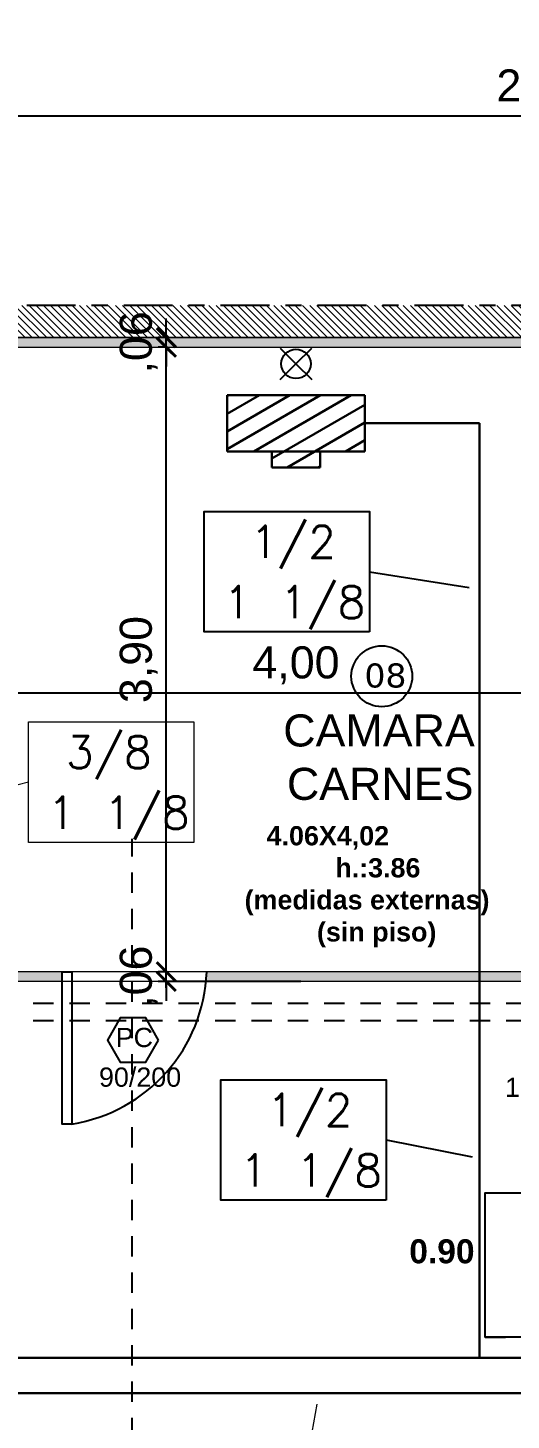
# Model space of a CAD drawing. Header units: metres. Extents: x 1093 to 1459, y -137 to 62.
# Drawn here: x 1271.3 to 1274.32, y -7.43 to 1.27 of the extents above; entities that cross this region are included whole.
import ezdxf

# ---------------------------------------------------------------- set-up
doc = ezdxf.new("R2010")
doc.units = ezdxf.units.M
doc.header["$LTSCALE"] = 0.508
doc.header["$PDMODE"] = 1
doc.header["$PDSIZE"] = -2
doc.linetypes.add('ACAD_ISO10W100', pattern=[18, 12, -3, 0, -3])
doc.linetypes.add('HIDDEN', pattern=[0.375, 0.25, -0.125])
doc.layers.get('0').update_dxf_attribs({"color": 9})
doc.layers.get('Defpoints').update_dxf_attribs({"color": 9})
for name, color, linetype in [('1-EJES', 9, 'ACAD_ISO10W100'), ('1-PROY', 9, 'HIDDEN'), ('2-Desig-Carp', 9, 'Continuous'), ('2-texto', 9, 'Continuous'), ('3-camara', 9, 'Continuous'), ('3-muros', 9, 'Continuous'), ('7-equipamiento', 9, 'Continuous'), ('8-cota equipam.', 9, 'Continuous'), ('8-cotas-100', 9, 'Continuous'), ('9-Hatch', 9, 'Continuous'), ('9-Hatch existente', 9, 'Continuous'), ('arq carpinterias', 9, 'Continuous'), ('IFA-Desagues', 212, 'Continuous'), ('IFA-MEDIA 02', 40, 'Continuous')]:
    doc.layers.add(name, color=color, linetype=linetype)
for name, color, linetype, lineweight in [('IFA-BAJA 01', 164, 'Continuous', 30), ('IFA-BAJA 02', 164, 'Continuous', 0), ('IFA-MEDIA 01', 30, 'Continuous', 30)]:
    doc.layers.add(name, color=color, linetype=linetype, lineweight=lineweight)
doc.styles.add('Helvetica (bold)', font='')
doc.styles.add('swiss', font='swissel.ttf')
doc.styles.get('Helvetica (bold)').set_extended_font_data('Helvetica', bold=True)
doc.dimstyles.new('dim-100', dxfattribs={"dimtxt": 0.2, "dimasz": 0.12, "dimexe": 0.05, "dimexo": 0, "dimgap": 0.05, "dimtad": 1, "dimzin": 4, "dimtxsty": 'swiss', "dimblk": 'ARCHTICK', "dimcen": 0.5, "dimdle": 0.1, "dimclrd": 256, "dimclre": 252, "dimclrt": 256, "dimadec": 0, "dimazin": 0, "dimtfac": 1, "dimtix": 1, "dimtmove": 2, "dimatfit": 3, "dimldrblk": 'OPEN30', "dimfxl": 0.05, "dimtolj": 1, "dimtzin": 0, "dimarcsym": 0})

# ---------------------------------------------------------------- blocks, each defined once
blk = doc.blocks.new('_ARCHTICK')
at = {"color": 0, "linetype": 'ByBlock', "const_width": 0.15}
blk.add_lwpolyline([(-0.5, -0.5), (0.5, 0.5)], dxfattribs=at)
blk = doc.blocks.new('*D24')
at = {"layer": '8-cotas-100', "linetype": 'Continuous', "lineweight": -2, "transparency": 16777216}
blk.add_line((1261.7236, 0.7172), (1287.4236, 0.7172), dxfattribs=at)
at = {"layer": '8-cotas-100', "color": 252, "linetype": 'Continuous', "lineweight": -2, "transparency": 16777216}
for p, q in [((1261.8236, -0.4671), (1261.8236, 0.7672)), ((1287.3236, -0.4671), (1287.3236, 0.7672))]:
    blk.add_line(p, q, dxfattribs=at)
at = {"layer": 'Defpoints', "color": 0, "linetype": 'Continuous', "transparency": 16777216}
for p in [(1287.3236, 0.7172), (1261.8236, -0.4671), (1287.3236, -0.4671)]:
    blk.add_point(p, dxfattribs=at)
at = {"layer": '8-cotas-100', "linetype": 'Continuous', "lineweight": -2, "transparency": 16777216, "xscale": 0.12, "yscale": 0.12, "zscale": 0.12, "rotation": 180}
blk.add_blockref('_ARCHTICK', (1261.8236, 0.7172), dxfattribs=at)
at = {"layer": '8-cotas-100', "linetype": 'Continuous', "lineweight": -2, "transparency": 16777216, "xscale": 0.12, "yscale": 0.12, "zscale": 0.12}
blk.add_blockref('_ARCHTICK', (1287.3236, 0.7172), dxfattribs=at)
at = {"layer": '8-cotas-100', "linetype": 'Continuous', "lineweight": 0, "transparency": 16777216, "insert": (1274.5736, 0.889), "char_height": 0.2, "attachment_point": 5, "style": 'swiss'}
blk.add_mtext('\\A1;25,50', dxfattribs=at)
blk = doc.blocks.new('_Open30')
at = {"color": 0, "linetype": 'ByBlock', "lineweight": -2}
for p, q in [((-1, 0.268), (0, 0)), ((0, 0), (-1, -0.268)), ((0, 0), (-1, 0))]:
    blk.add_line(p, q, dxfattribs=at)
blk = doc.blocks.new('*D97')
at = {"layer": '8-cotas-100', "linetype": 'Continuous', "lineweight": -2, "transparency": 16777216}
for p, q in [((1272.1643, -4.6271), (1272.1643, -4.5071)), ((1272.1643, -4.6871), (1272.1643, -4.6271)), ((1272.1643, -4.6871), (1272.1643, -4.8071))]:
    blk.add_line(p, q, dxfattribs=at)
at = {"layer": '8-cotas-100', "color": 252, "linetype": 'Continuous', "lineweight": -2, "transparency": 16777216}
for p, q in [((1272.1643, -4.6271), (1272.1143, -4.6271)), ((1273.0036, -4.6871), (1272.1143, -4.6871))]:
    blk.add_line(p, q, dxfattribs=at)
at = {"layer": 'Defpoints', "color": 0, "linetype": 'Continuous', "transparency": 16777216}
for p in [(1272.1643, -4.6271), (1272.1643, -4.6271), (1273.0036, -4.6871)]:
    blk.add_point(p, dxfattribs=at)
at = {"layer": '8-cotas-100', "linetype": 'Continuous', "lineweight": -2, "transparency": 16777216, "xscale": 0.12, "yscale": 0.12, "zscale": 0.12}
for p, rotation in [((1272.1643, -4.6271), 270), ((1272.1643, -4.6871), 90)]:
    blk.add_blockref('_ARCHTICK', p, dxfattribs=dict(at, rotation=rotation))
at = {"layer": '8-cotas-100', "linetype": 'Continuous', "lineweight": 0, "transparency": 16777216, "insert": (1271.9927, -4.6571), "char_height": 0.2, "attachment_point": 5, "rotation": 90, "style": 'swiss'}
blk.add_mtext('\\A1;,06', dxfattribs=at)
blk = doc.blocks.new('*D98')
at = {"layer": '8-cotas-100', "linetype": 'Continuous', "lineweight": -2, "transparency": 16777216}
blk.add_line((1272.1643, -4.7271), (1272.1643, -0.6271), dxfattribs=at)
at = {"layer": '8-cotas-100', "color": 252, "linetype": 'Continuous', "lineweight": -2, "transparency": 16777216}
for p, q in [((1272.1643, -0.7271), (1272.1143, -0.7271)), ((1272.1643, -4.6271), (1272.1143, -4.6271))]:
    blk.add_line(p, q, dxfattribs=at)
at = {"layer": 'Defpoints', "color": 0, "linetype": 'Continuous', "transparency": 16777216}
for p in [(1272.1643, -0.7271), (1272.1643, -0.7271), (1272.1643, -4.6271)]:
    blk.add_point(p, dxfattribs=at)
at = {"layer": '8-cotas-100', "linetype": 'Continuous', "lineweight": -2, "transparency": 16777216, "xscale": 0.12, "yscale": 0.12, "zscale": 0.12}
for p, rotation in [((1272.1643, -0.7271), 90), ((1272.1643, -4.6271), 270)]:
    blk.add_blockref('_ARCHTICK', p, dxfattribs=dict(at, rotation=rotation))
at = {"layer": '8-cotas-100', "linetype": 'Continuous', "lineweight": 0, "transparency": 16777216, "insert": (1271.9927, -2.6771), "char_height": 0.2, "attachment_point": 5, "rotation": 90, "style": 'swiss'}
blk.add_mtext('\\A1;3,90', dxfattribs=at)
blk = doc.blocks.new('*D99')
at = {"layer": '8-cotas-100', "linetype": 'Continuous', "lineweight": -2, "transparency": 16777216}
for p, q in [((1272.1643, -0.6671), (1272.1643, -0.5471)), ((1272.1643, -0.7271), (1272.1643, -0.6671)), ((1272.1643, -0.7271), (1272.1643, -0.8471))]:
    blk.add_line(p, q, dxfattribs=at)
at = {"layer": '8-cotas-100', "color": 252, "linetype": 'Continuous', "lineweight": -2, "transparency": 16777216}
for p, q in [((1272.1643, -0.6671), (1272.1143, -0.6671)), ((1272.1643, -0.7271), (1272.1143, -0.7271))]:
    blk.add_line(p, q, dxfattribs=at)
at = {"layer": 'Defpoints', "color": 0, "linetype": 'Continuous', "transparency": 16777216}
for p in [(1272.1643, -0.6671), (1272.1643, -0.6671), (1272.1643, -0.7271)]:
    blk.add_point(p, dxfattribs=at)
at = {"layer": '8-cotas-100', "linetype": 'Continuous', "lineweight": -2, "transparency": 16777216, "xscale": 0.12, "yscale": 0.12, "zscale": 0.12}
for p, rotation in [((1272.1643, -0.6671), 270), ((1272.1643, -0.7271), 90)]:
    blk.add_blockref('_ARCHTICK', p, dxfattribs=dict(at, rotation=rotation))
at = {"layer": '8-cotas-100', "linetype": 'Continuous', "lineweight": 0, "transparency": 16777216, "insert": (1271.9927, -0.6971), "char_height": 0.2, "attachment_point": 5, "rotation": 90, "style": 'swiss'}
blk.add_mtext('\\A1;,06', dxfattribs=at)
blk = doc.blocks.new('*D529')
at = {"layer": '8-cotas-100', "color": 252, "linetype": 'HIDDEN', "lineweight": -2, "transparency": 16777216}
for p, q in [((1270.9736, -2.8849), (1270.9736, -2.8349)), ((1274.9736, -2.8849), (1274.9736, -2.8349))]:
    blk.add_line(p, q, dxfattribs=at)
at = {"layer": '8-cotas-100', "lineweight": -2, "transparency": 16777216}
blk.add_line((1270.8736, -2.8849), (1275.0736, -2.8849), dxfattribs=at)
at = {"layer": 'Defpoints', "color": 0, "transparency": 16777216}
for p in [(1270.9736, -2.8849), (1274.9736, -2.8849), (1274.9736, -2.8849)]:
    blk.add_point(p, dxfattribs=at)
at = {"layer": '8-cotas-100', "lineweight": -2, "transparency": 16777216, "xscale": 0.12, "yscale": 0.12, "zscale": 0.12, "rotation": 180}
blk.add_blockref('_ARCHTICK', (1270.9736, -2.8849), dxfattribs=at)
at = {"layer": '8-cotas-100', "lineweight": -2, "transparency": 16777216, "xscale": 0.12, "yscale": 0.12, "zscale": 0.12}
blk.add_blockref('_ARCHTICK', (1274.9736, -2.8849), dxfattribs=at)
at = {"layer": '8-cotas-100', "transparency": 16777216, "insert": (1272.9736, -2.7133), "char_height": 0.2, "attachment_point": 5, "style": 'swiss'}
blk.add_mtext('\\A1;4,00', dxfattribs=at)
blk = doc.blocks.new('*D558')
at = {"layer": '8-cotas-100', "lineweight": -2, "transparency": 16777216}
blk.add_line((1274.9959, -6.8071), (1274.9959, -8.4071), dxfattribs=at)
at = {"layer": '8-cotas-100', "color": 252, "linetype": 'HIDDEN', "lineweight": -2, "transparency": 16777216}
for p, q in [((1274.1536, -6.9071), (1275.0459, -6.9071)), ((1274.1536, -8.3071), (1275.0459, -8.3071))]:
    blk.add_line(p, q, dxfattribs=at)
at = {"layer": 'Defpoints', "color": 0, "transparency": 16777216}
for p in [(1274.1536, -6.9071), (1274.1536, -8.3071), (1274.9959, -8.3071)]:
    blk.add_point(p, dxfattribs=at)
at = {"layer": '8-cotas-100', "lineweight": -2, "transparency": 16777216, "xscale": 0.12, "yscale": 0.12, "zscale": 0.12}
for p, rotation in [((1274.9959, -6.9071), 90), ((1274.9959, -8.3071), 270)]:
    blk.add_blockref('_ARCHTICK', p, dxfattribs=dict(at, rotation=rotation))
at = {"layer": '8-cotas-100', "transparency": 16777216, "insert": (1274.8243, -7.6071), "char_height": 0.2, "attachment_point": 5, "rotation": 90, "style": 'swiss'}
blk.add_mtext('\\A1;1,40', dxfattribs=at)

msp = doc.modelspace()

# ---------------------------------------------------------------- hatches: boundary and pattern name
at = {"layer": '9-Hatch'}
h = msp.add_hatch(color=256, dxfattribs=at)
h.dxf.hatch_style = 1
h.paths.add_polyline_path([(1278.2535, -5.7871), (1276.0238, -5.7871), (1276.0238, -5.8471), (1278.2535, -5.8471)])
h.paths.add_polyline_path([(1275.9036, -5.7871), (1274.9736, -5.787), (1274.9736, -5.847), (1275.9036, -5.8471)])
h.paths.add_polyline_path([(1275.0336, -4.6871), (1274.9736, -4.6871), (1274.9736, -4.7371), (1275.0336, -4.7371)])
h.paths.add_polyline_path([(1275.0336, -1.9563, -0.015039), (1274.9736, -1.9604), (1274.9736, -4.6271), (1272.4165, -4.6271, -0.015039), (1272.4125, -4.6871), (1275.0336, -4.6871)])
h.paths.add_polyline_path([(1271.515, -4.6271), (1270.9736, -4.6271), (1270.9736, -3.2671), (1270.9136, -3.2671), (1270.9136, -4.6871), (1271.515, -4.6871)])
h.paths.add_polyline_path([(1270.9736, -0.7271), (1270.9736, -0.6671), (1268.7736, -0.6671), (1268.7736, -3.2669), (1268.7773, -3.2669), (1269.5354, -3.267, -0.025076), (1269.5266, -3.1671), (1268.8736, -3.1671), (1268.8736, -0.7671), (1270.8736, -0.7671), (1270.8736, -3.1671), (1270.4281, -3.1671), (1270.4281, -3.2671), (1270.9736, -3.2671)])
h.paths.add_polyline_path([(1275.0336, -0.6671), (1270.9736, -0.6671), (1270.9736, -0.7271), (1274.9736, -0.7271), (1274.9736, -1.0589), (1275.0336, -1.0589)])
h.paths.add_polyline_path([(1265.3436, -2.7871), (1262.0236, -2.7871), (1262.0236, -2.8471), (1265.3436, -2.8471)], flags=17)
h.paths.add_polyline_path([(1265.3436, -2.8471), (1265.2836, -2.8471), (1265.2836, -4.8216), (1265.3436, -4.8216)], flags=17)
h.paths.add_polyline_path([(1265.3436, -0.6671), (1262.0236, -0.6671), (1262.0236, -2.7871), (1262.0836, -2.7871), (1262.0836, -0.7271), (1265.2836, -0.7271), (1265.2836, -2.7871), (1265.3436, -2.7871)])
h.paths.add_polyline_path([(1265.3436, -8.9571), (1265.2836, -8.9571), (1265.2836, -12.7571), (1262.0836, -12.7571), (1262.0836, -8.9571), (1262.0236, -8.9571), (1262.0236, -12.8171), (1265.3436, -12.8171)])
h.paths.add_polyline_path([(1265.3436, -8.8971), (1262.0236, -8.8971), (1262.0236, -8.9571), (1262.0836, -8.9571), (1265.2836, -8.9571), (1265.3436, -8.9571)])
h.paths.add_polyline_path([(1265.3436, -2.7871), (1262.0236, -2.7871), (1262.0236, -8.7621), (1262.0836, -8.7621), (1262.0836, -2.8471), (1265.2836, -2.8471), (1265.2836, -8.7621), (1265.3436, -8.7621)])
h.paths.add_polyline_path([(1265.3436, -8.7621), (1265.2836, -8.7621), (1265.2836, -8.8721), (1265.3436, -8.8721)])
h.paths.add_polyline_path([(1265.3436, -8.8721), (1265.2836, -8.8721), (1265.2836, -8.8971), (1265.3436, -8.8971)])
h.paths.add_polyline_path([(1268.7736, -7.8971), (1265.3436, -7.8971), (1265.3436, -7.9571), (1268.7736, -7.9571)])
at = {"layer": '9-Hatch existente', "linetype": 'Continuous', "lineweight": 0}
h = msp.add_hatch(dxfattribs=at)
h.set_pattern_fill('ANSI31', color=256, scale=0.01, angle=-90)
h.paths.add_polyline_path([(1287.3236, 12.1329), (1287.5236, 12.1329), (1287.5236, -0.6071), (1287.5236, -0.6671), (1262.0236, -0.6671), (1262.0854, -12.9889), (1258.7736, -12.9889), (1258.7736, -37.9171), (1258.5736, -37.9171), (1258.5736, -12.8171), (1261.8236, -12.8171), (1261.8236, -0.4671), (1287.3236, -0.4671)])
at = {"layer": 'IFA-MEDIA 01'}
h = msp.add_hatch(dxfattribs=at)
h.set_pattern_fill('LINE', color=256, scale=0.03, angle=930, style=0)
h.set_pattern_definition([(210, (1078.47776, 1659.77415), (0.047625, -0.0824889196), [])])
h.paths.add_polyline_path([(1272.8236, -1.3771), (1272.8236, -1.4771), (1273.1236, -1.4771), (1273.1236, -1.3771)])
h.paths.add_polyline_path([(1272.5436, -1.0271), (1272.5436, -1.3771), (1273.4036, -1.3771), (1273.4036, -1.0271)])

# ---------------------------------------------------------------- linework, layer by layer
at = {"layer": '1-EJES', "linetype": 'ACAD_ISO10W100', "ltscale": 0.05}
msp.add_line((1287.3236, -0.4671), (1261.8236, -0.4671), dxfattribs=at)
at = {"layer": '1-PROY'}
for p, q in [((1262.0263, -4.8216), (1275.9036, -4.8216)), ((1262.0263, -4.9316), (1275.9036, -4.9316))]:
    msp.add_line(p, q, dxfattribs=at)
msp.add_lwpolyline([(1265.0035, -18.417), (1270.1224, -18.417, 0.302322), (1271.9505, -17.5268), (1271.9505, -3.7975)], format="xyb", dxfattribs=at)
at = {"layer": '2-texto'}
msp.add_circle((1273.5089, -2.7815), 0.1901, dxfattribs=at)
at = {"layer": '3-camara', "linetype": 'Continuous', "lineweight": 0}
msp.add_lwpolyline([(1270.9136, -0.6671), (1275.0336, -0.6671), (1275.0336, -4.6871), (1270.9136, -4.6871), (1270.9136, -3.2671)], dxfattribs=at)
msp.add_lwpolyline([(1270.9736, -0.7271), (1274.9736, -0.7271), (1274.9736, -4.6271), (1270.9736, -4.6271)], close=True, dxfattribs=at)
at = {"layer": '3-camara'}
msp.add_lwpolyline([(1271.515, -4.6271), (1271.575, -4.6271), (1271.575, -5.5771), (1271.515, -5.5771)], close=True, dxfattribs=at)
msp.add_arc((1271.4173, -4.5897), 0.9999, 279.0751, 357.85647, dxfattribs=at)
at = {"layer": '3-muros', "linetype": 'Continuous', "lineweight": 0}
msp.add_line((1287.5236, -0.6671), (1262.0236, -0.6671), dxfattribs=at)
at = {"layer": '7-equipamiento'}
msp.add_lwpolyline([(1277.4536, -6.0071), (1277.1536, -6.0071), (1277.1536, -6.9071), (1277.4536, -6.9071), (1274.7536, -6.9071), (1274.1536, -6.9071), (1274.1536, -6.0071), (1274.7536, -6.0071)], close=True, dxfattribs=at)
at = {"layer": 'arq carpinterias'}
msp.add_lwpolyline([(1272.1164, -5.0529), (1272.0367, -4.9148), (1271.8773, -4.9148), (1271.7976, -5.0529), (1271.8773, -5.1909), (1272.0367, -5.1909)], close=True, dxfattribs=at)
at = {"layer": 'IFA-BAJA 01'}
msp.add_line((1280.0418, -7.2569), (1270.7148, -7.2569), dxfattribs=at)
at = {"layer": 'IFA-BAJA 02'}
for p, q in [((1271.304, -3.4429), (1270.7316, -3.5887)), ((1273.0071, -7.8709), (1273.1062, -7.3258))]:
    msp.add_line(p, q, dxfattribs=at)
msp.add_lwpolyline([(1272.3366, -3.8191), (1271.304, -3.8191), (1271.304, -3.0668), (1272.3366, -3.0668)], close=True, dxfattribs=at)
at = {"layer": 'IFA-Desagues'}
for p, q in [((1272.875, -0.7323), (1272.9736, -0.8309)), ((1272.9736, -0.8309), (1273.0722, -0.7323)), ((1272.875, -0.9295), (1272.9736, -0.8309)), ((1272.9736, -0.8309), (1273.0722, -0.9295))]:
    msp.add_line(p, q, dxfattribs=at)
msp.add_circle((1272.9736, -0.8309), 0.0916, dxfattribs=at)
at = {"layer": 'IFA-MEDIA 01'}
for p, q in [((1272.5436, -1.0271), (1272.5436, -1.3771)), ((1272.5436, -1.0271), (1273.4036, -1.0271)), ((1273.4036, -1.0271), (1273.4036, -1.3771)), ((1273.4036, -1.2021), (1274.1176, -1.2021)), ((1274.1176, -1.2021), (1274.1176, -7.0369)), ((1272.5436, -1.3771), (1273.4036, -1.3771)), ((1272.8236, -1.3771), (1272.8236, -1.4771)), ((1273.1236, -1.4771), (1273.1236, -1.3771)), ((1272.8236, -1.4771), (1273.1236, -1.4771)), ((1280.0418, -7.0369), (1265.5123, -7.0369))]:
    msp.add_line(p, q, dxfattribs=at)
at = {"layer": 'IFA-MEDIA 02'}
for p, q in [((1273.4332, -2.1289), (1274.0535, -2.2276)), ((1273.5368, -5.6763), (1274.0726, -5.781))]:
    msp.add_line(p, q, dxfattribs=at)
for points in [[(1273.4332, -2.505), (1272.4005, -2.505), (1272.4005, -1.7528), (1273.4332, -1.7528)], [(1273.5368, -6.0525), (1272.5041, -6.0525), (1272.5041, -5.3002), (1273.5368, -5.3002)]]:
    msp.add_lwpolyline(points, close=True, dxfattribs=at)

# ---------------------------------------------------------------- texts
at = {"layer": '2-Desig-Carp', "char_height": 0.12, "width": 5.113846, "attachment_point": 3, "style": 'swiss'}
for s, insert in [('PC', (1272.0815, -4.9767)), ('{\\fArial|b0|i0|c0|p34;90/200}', (1272.2571, -5.2243)), ('{\\fArial|b0|i0|c0|p34;100/205}', (1274.8836, -5.2875))]:
    msp.add_mtext(s, dxfattribs=dict(at, insert=insert))
at = {"layer": '2-texto', "style": 'swiss'}
for s, insert, char_height, width, attachment_point in [('{\\fVerdana|b0|i0|c0|p34;08}', (1273.4008, -2.8543), 0.15, 0.294755, 7), ('\\pi0.59368;{\\fArial|b0|i0|c0|p34;CAMARA\\P\\pi0.61667;CARNES}', (1272.3003, -3.0197), 0.2, 2.369214, 1)]:
    msp.add_mtext(s, dxfattribs=dict(at, insert=insert, char_height=char_height, width=width, attachment_point=attachment_point))
at = {"layer": '2-texto', "linetype": 'Continuous', "lineweight": 0, "insert": (1272.5109, -3.5171), "char_height": 0.12, "attachment_point": 1, "style": 'Helvetica (bold)'}
msp.add_mtext_dynamic_manual_height_columns('\\pi1.0137;\\P\\pi0;      4.06X4,02\\P\\pi0.70794;h.:3.86\\P\\pi0.14222;(medidas externas)\\P\\pi0.59365;(sin piso)', width=2.027302, gutter_width=1, heights=[0], dxfattribs=at)
at = {"layer": '8-cota equipam.', "lineweight": 0, "style": 'Helvetica (bold)'}
msp.add_text('0.90', height=0.14985, dxfattribs=at).set_placement((1273.6803, -6.4468))
at = {"layer": 'IFA-BAJA 02', "char_height": 0.201007, "width": 1.049702, "attachment_point": 1}
for s, insert in [('{\\Ftxt.shx|c0;3/8}', (1271.5389, -3.1552)), ('{\\Ftxt.shx|c0;1 1/8}', (1271.4242, -3.5327))]:
    msp.add_mtext(s, dxfattribs=dict(at, insert=insert))
at = {"layer": 'IFA-MEDIA 02', "char_height": 0.201007, "width": 1.049702, "attachment_point": 1}
for s, insert in [('{\\Ftxt.shx|c0;1/2}', (1272.6879, -1.8412)), ('{\\Ftxt.shx|c0;1 1/8}', (1272.5208, -2.2187)), ('{\\Ftxt.shx|c0;1/2}', (1272.7914, -5.3886)), ('{\\Ftxt.shx|c0;1 1/8}', (1272.6243, -5.7662))]:
    msp.add_mtext(s, dxfattribs=dict(at, insert=insert))

# ---------------------------------------------------------------- dimensions: what is measured, and where the dimension line sits
at = {"layer": '8-cotas-100', "linetype": 'Continuous', "lineweight": 0}
dim = msp.add_linear_dim(base=(1287.3236, 0.7172), p1=(1261.8236, -0.4671), p2=(1287.3236, -0.4671), dimstyle='dim-100', dxfattribs=at)
dim.commit()
dim.dimension.update_dxf_attribs({"geometry": '*D24', "text_midpoint": (1274.5736, 0.889)})
for base, p1, p2, picture, middle in [((1272.1643, -0.6671), (1272.1643, -0.7271), (1272.1643, -0.6671), '*D99', (1271.9927, -0.6971)), ((1272.1643, -0.7271), (1272.1643, -4.6271), (1272.1643, -0.7271), '*D98', (1271.9927, -2.6771)), ((1272.1643, -4.6271), (1273.0036, -4.6871), (1272.1643, -4.6271), '*D97', (1271.9927, -4.6571))]:
    dim = msp.add_linear_dim(base=base, p1=p1, p2=p2, angle=90, dimstyle='dim-100', dxfattribs=at)
    dim.commit()
    dim.dimension.update_dxf_attribs({"geometry": picture, "text_midpoint": middle})
at = {"layer": '8-cotas-100'}
dim = msp.add_linear_dim(base=(1274.9736, -2.8849), p1=(1270.9736, -2.8849), p2=(1274.9736, -2.8849), dimstyle='dim-100', dxfattribs=at)
dim.commit()
dim.dimension.update_dxf_attribs({"geometry": '*D529', "text_midpoint": (1272.9736, -2.7133)})
dim = msp.add_linear_dim(base=(1274.9959, -8.3071), p1=(1274.1536, -6.9071), p2=(1274.1536, -8.3071), angle=90, dimstyle='dim-100', dxfattribs=at)
dim.commit()
dim.dimension.update_dxf_attribs({"geometry": '*D558', "text_midpoint": (1274.8243, -7.6071)})

doc.saveas('drawing.dxf')
